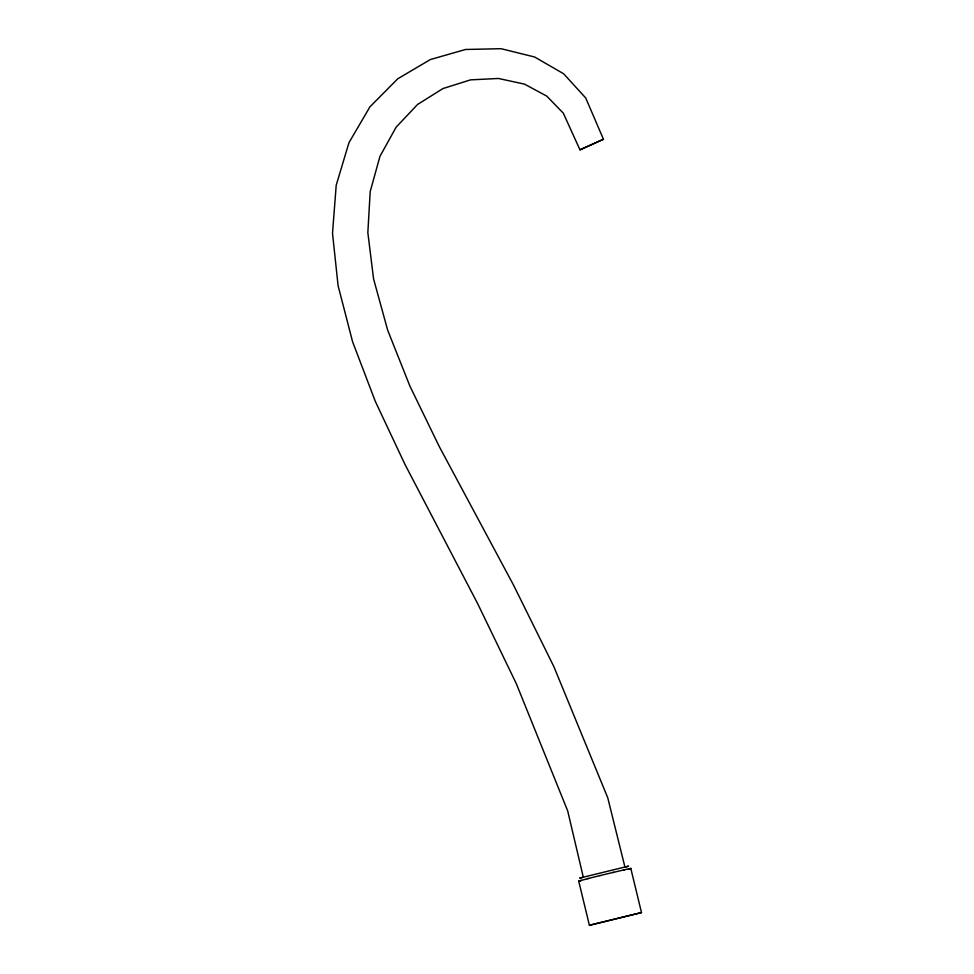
<?xml version="1.0" encoding="UTF-8"?>
<svg xmlns="http://www.w3.org/2000/svg" width="974" height="974" viewBox="0 0 974 974"><rect width="100%" height="100%" fill="white"/><g stroke="black" fill="none" stroke-linecap="round" stroke-linejoin="round"><path stroke-width="1.46" d="M624.858 866.738L607.752 797.779L553.829 666.545L513.505 585.045L439.25 446.518L409.847 385.972L387.664 330.149L373.578 278.941L367.843 232.616L370.193 191.61L379.957 156.351L396.126 127.18L417.566 104.462L442.927 88.573L470.527 79.868L498.432 78.468L524.523 84.129L546.743 96.097L563.325 113.179L579.968 149.85L603.454 139.258L585.715 97.972L563.642 73.768L534.604 56.991L501.099 48.7L465.548 49.479L430.313 59.56L397.721 78.821L369.962 106.811L348.972 142.667L336.213 185.23L332.511 233.249L338.088 285.686L352.6 341.789L375.27 401.264L404.867 464.208L477.71 603.734L516.33 683.711L567.696 810.916L583.231 876.917M603.454 139.258L579.968 149.85M623.604 869.989L630.799 868.394L641.489 912.577L589.404 925.3L578.714 881.129L588.515 878.451M580.321 880.74L581.271 880.338M628.254 869.185L629.204 868.796M629.788 868.82L630.799 868.394M589.404 925.3L641.489 912.577M624.711 867.286L628.559 866.142L579.676 878.085L582.476 877.477M587.444 878.694L600.106 875.565M599.801 875.626L613.486 872.327M612.95 872.473L624.833 869.685M578.714 881.129L581.101 880.618"/></g></svg>
